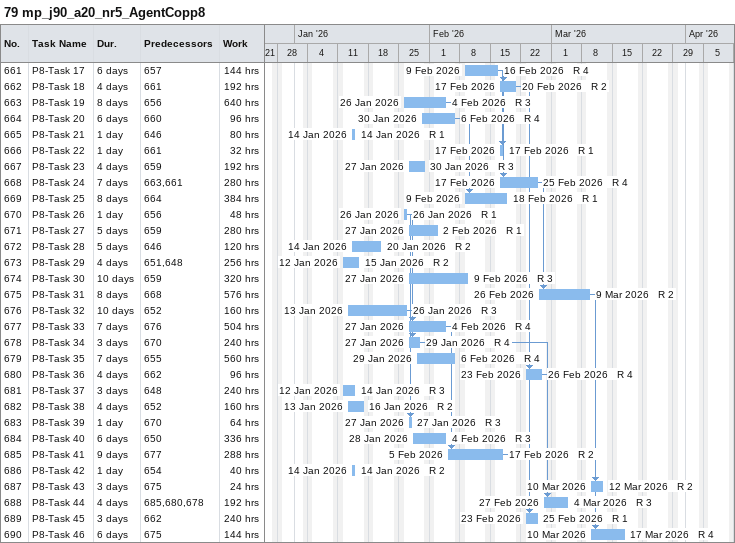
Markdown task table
79 mp_j90_a20_nr5_AgentCopp8

| ID | Task | Duration | Start | Finish | Predecessors | Resources | Work (h) |
|---|---|---|---|---|---|---|---|
| 661 | P8-Task 17 | 6d | 2026-02-09 | 2026-02-16 | 657 | R 4 | 144 |
| 662 | P8-Task 18 | 4d | 2026-02-17 | 2026-02-20 | 661 | R 2 | 192 |
| 663 | P8-Task 19 | 8d | 2026-01-26 | 2026-02-04 | 656 | R 3 | 640 |
| 664 | P8-Task 20 | 6d | 2026-01-30 | 2026-02-06 | 660 | R 4 | 96 |
| 665 | P8-Task 21 | 1d | 2026-01-14 | 2026-01-14 | 646 | R 1 | 80 |
| 666 | P8-Task 22 | 1d | 2026-02-17 | 2026-02-17 | 661 | R 1 | 32 |
| 667 | P8-Task 23 | 4d | 2026-01-27 | 2026-01-30 | 659 | R 3 | 192 |
| 668 | P8-Task 24 | 7d | 2026-02-17 | 2026-02-25 | 663, 661 | R 4 | 280 |
| 669 | P8-Task 25 | 8d | 2026-02-09 | 2026-02-18 | 664 | R 1 | 384 |
| 670 | P8-Task 26 | 1d | 2026-01-26 | 2026-01-26 | 656 | R 1 | 48 |
| 671 | P8-Task 27 | 5d | 2026-01-27 | 2026-02-02 | 659 | R 1 | 280 |
| 672 | P8-Task 28 | 5d | 2026-01-14 | 2026-01-20 | 646 | R 2 | 120 |
| 673 | P8-Task 29 | 4d | 2026-01-12 | 2026-01-15 | 651, 648 | R 2 | 256 |
| 674 | P8-Task 30 | 10d | 2026-01-27 | 2026-02-09 | 659 | R 3 | 320 |
| 675 | P8-Task 31 | 8d | 2026-02-26 | 2026-03-09 | 668 | R 2 | 576 |
| 676 | P8-Task 32 | 10d | 2026-01-13 | 2026-01-26 | 652 | R 3 | 160 |
| 677 | P8-Task 33 | 7d | 2026-01-27 | 2026-02-04 | 676 | R 4 | 504 |
| 678 | P8-Task 34 | 3d | 2026-01-27 | 2026-01-29 | 670 | R 4 | 240 |
| 679 | P8-Task 35 | 7d | 2026-01-29 | 2026-02-06 | 655 | R 4 | 560 |
| 680 | P8-Task 36 | 4d | 2026-02-23 | 2026-02-26 | 662 | R 4 | 96 |
| 681 | P8-Task 37 | 3d | 2026-01-12 | 2026-01-14 | 648 | R 3 | 240 |
| 682 | P8-Task 38 | 4d | 2026-01-13 | 2026-01-16 | 652 | R 2 | 160 |
| 683 | P8-Task 39 | 1d | 2026-01-27 | 2026-01-27 | 670 | R 3 | 64 |
| 684 | P8-Task 40 | 6d | 2026-01-28 | 2026-02-04 | 650 | R 3 | 336 |
| 685 | P8-Task 41 | 9d | 2026-02-05 | 2026-02-17 | 677 | R 2 | 288 |
| 686 | P8-Task 42 | 1d | 2026-01-14 | 2026-01-14 | 654 | R 2 | 40 |
| 687 | P8-Task 43 | 3d | 2026-03-10 | 2026-03-12 | 675 | R 2 | 24 |
| 688 | P8-Task 44 | 4d | 2026-02-27 | 2026-03-04 | 685, 680, 678 | R 3 | 192 |
| 689 | P8-Task 45 | 3d | 2026-02-23 | 2026-02-25 | 662 | R 1 | 240 |
| 690 | P8-Task 46 | 6d | 2026-03-10 | 2026-03-17 | 675 | R 4 | 144 |
